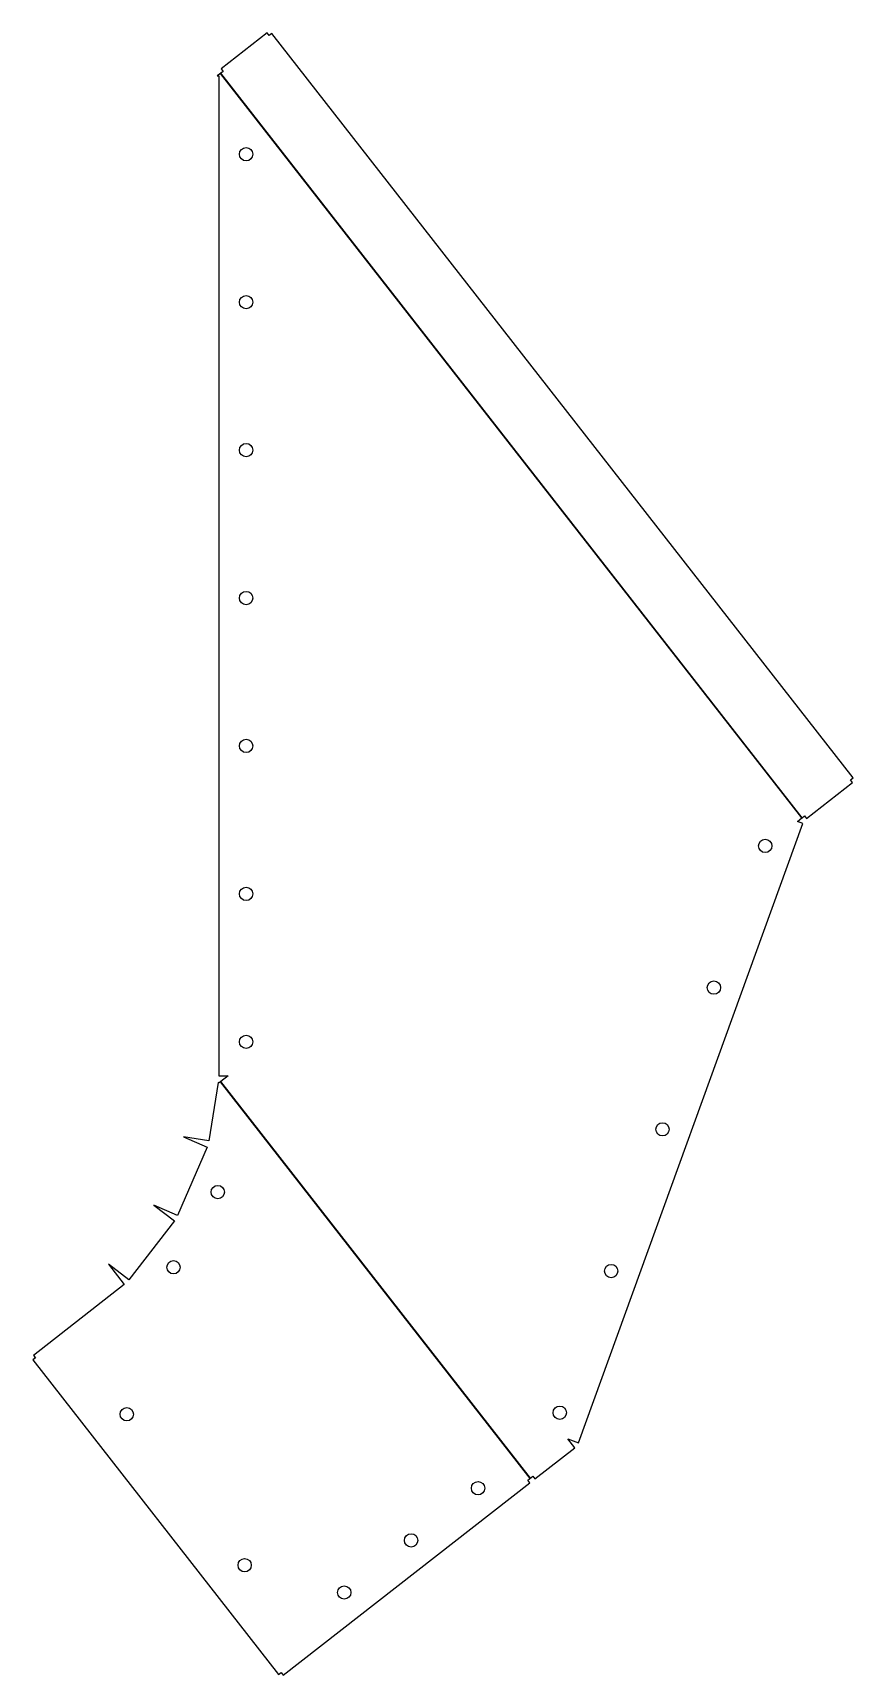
# Model space of a CAD drawing. Header units: millimetres. Extents: x -57 to 195, y -185 to 321.
import ezdxf

# ---------------------------------------------------------------- set-up
doc = ezdxf.new("R2010")
doc.units = ezdxf.units.MM
for name, color, linetype in [('BEND', 1, 'CONTINUOUS'), ('CUT', 7, 'CONTINUOUS'), ('MARK', 3, 'CONTINUOUS')]:
    doc.layers.add(name, color=color, linetype=linetype)

msp = doc.modelspace()

# ---------------------------------------------------------------- linework, layer by layer
at = {"layer": 'BEND'}
for p, q in [((179.616175, 79.483419), (0.59955, 308.904533)), ((95.982245, -124.032566), (0.602928, -1.797947))]:
    msp.add_line(p, q, dxfattribs=at)
at = {"layer": 'CUT'}
for p, q in [((14.94813, 321.369099), (0.757134, 310.295905)), ((15.563308, 320.58071), (14.94813, 321.369099)), ((16.351697, 321.195887), (15.563308, 320.58071)), ((195.368322, 91.774773), (16.351697, 321.195887)), ((1.372311, 309.507517), (-0.424954, 308.105116)), ((0.757134, 310.295905), (1.372311, 309.507517)), ((-0.424954, 308.105116), (0, 308.105116)), ((0, 308.105116), (0, 0)), ((194.579933, 91.159595), (195.368322, 91.774773)), ((195.195111, 90.371207), (194.579933, 91.159595)), ((181.004114, 79.298013), (195.195111, 90.371207)), ((110.76368, -113.092635), (179.906372, 77.767019)), ((178.205956, 78.383028), (179.57605, 79.452109)), ((179.906372, 77.767019), (178.205956, 78.383028)), ((179.57605, 79.452109), (179.656301, 79.514729)), ((179.656301, 79.514729), (180.388937, 80.086402)), ((180.388937, 80.086402), (181.004114, 79.298013)), ((0, 0), (2.907111, 0)), ((2.907111, 0), (0.643054, -1.766637)), ((-0.195258, -2.105781), (-3.015941, -20.05569)), ((0.140751, -2.158582), (-0.195258, -2.105781)), ((0.562803, -1.829256), (0.140751, -2.158582)), ((0.643054, -1.766637), (0.562803, -1.829256)), ((-3.015941, -20.05569), (-10.853276, -18.824117)), ((-10.853276, -18.824117), (-3.566704, -21.962022)), ((-3.566704, -21.962022), (-12.646952, -43.047384)), ((-12.646952, -43.047384), (-19.933524, -39.909478)), ((-19.933524, -39.909478), (-13.653548, -44.757415)), ((-13.653548, -44.757415), (-27.682161, -62.929961)), ((-27.682161, -62.929961), (-33.962137, -58.082024)), ((-33.962137, -58.082024), (-29.08162, -64.336714)), ((-29.08162, -64.336714), (-57.052637, -86.162417)), ((-56.43746, -86.950805), (-57.225848, -87.565983)), ((-57.225848, -87.565983), (18.440973, -184.537794)), ((-57.052637, -86.162417), (-56.43746, -86.950805)), ((97.39806, -124.196219), (109.634684, -114.648018)), ((109.634684, -114.648018), (107.497842, -111.90952)), ((107.497842, -111.90952), (110.76368, -113.092635)), ((19.844539, -184.711005), (95.796785, -125.44569)), ((95.181607, -124.657301), (96.782883, -123.407831)), ((95.796785, -125.44569), (95.181607, -124.657301)), ((96.782883, -123.407831), (97.39806, -124.196219)), ((18.440973, -184.537794), (19.229362, -183.922617)), ((19.229362, -183.922617), (19.844539, -184.711005))]:
    msp.add_line(p, q, dxfattribs=at)
for centre in [(8.444189, 283.956562), (8.444209, 238.373229), (8.44423, 192.789896), (8.44425, 147.206562), (8.444271, 101.623229), (168.304384, 70.807087), (8.444291, 56.039896), (152.487416, 27.146293), (8.444311, 10.456562), (136.670449, -16.514501), (-0.291541, -35.847119), (-13.926451, -59.02094), (120.853481, -60.175295), (-28.30049, -104.316315), (105.036514, -103.836089), (79.854697, -127.103771), (59.258042, -143.175281), (7.994977, -150.831249), (38.661387, -159.24679)]:
    msp.add_circle(centre, 2.05, dxfattribs=at)
at = {"layer": 'MARK'}
for p, q in [((179.57605, 79.452109), (0.559424, 308.873223)), ((179.656301, 79.514729), (0.639675, 308.935843)), ((95.94212, -124.063876), (0.562803, -1.829256)), ((96.02237, -124.001256), (0.643054, -1.766637))]:
    msp.add_line(p, q, dxfattribs=at)

doc.saveas('drawing.dxf')
